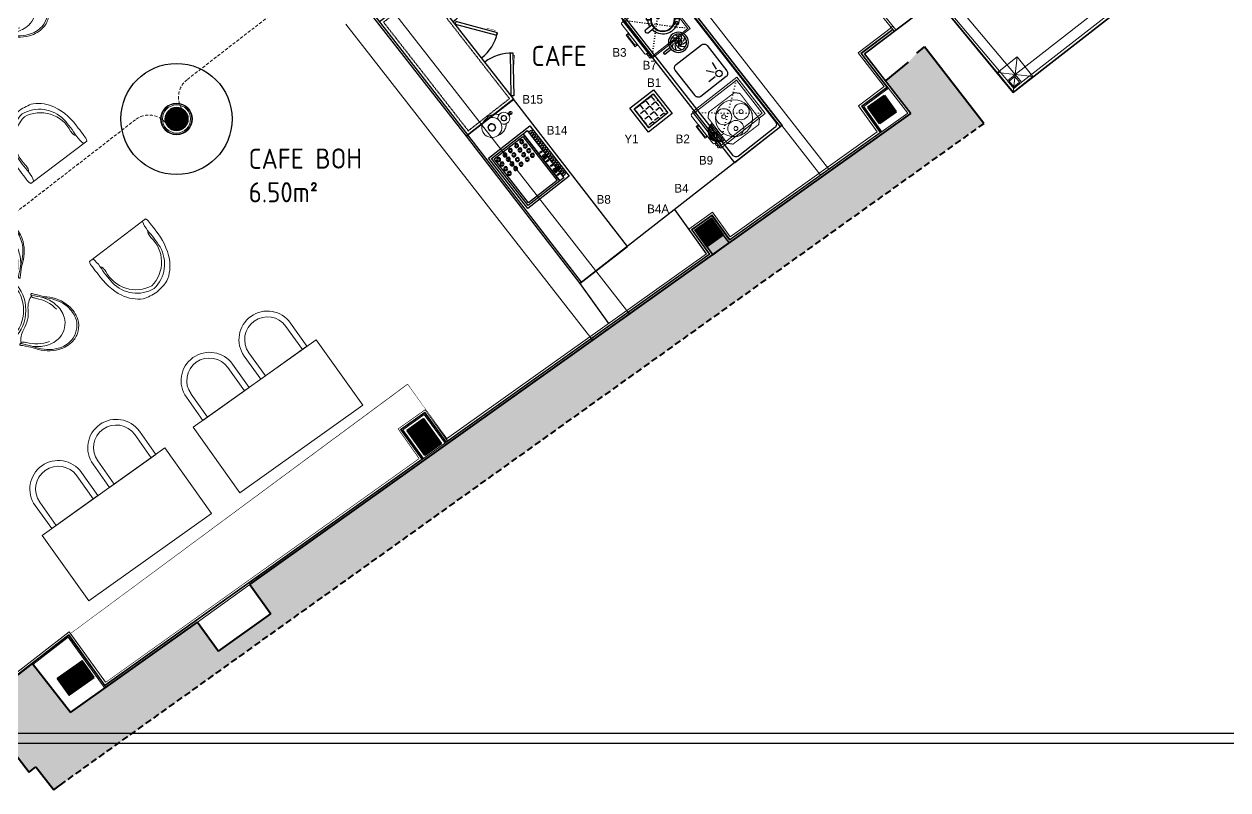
# Model space of a CAD drawing. Header units: millimetres. Extents: x 8884 to 18446, y 10737 to 16556.
# Drawn here: x 10985 to 12183, y 13391 to 14152 of the extents above; entities that cross this region are included whole.
import ezdxf

# ---------------------------------------------------------------- set-up
doc = ezdxf.new("R2010")
doc.units = ezdxf.units.MM
doc.set_wipeout_variables(frame=1)
for name, pattern in [('ACAD_ISO07W100', [3, 0, -3]), ('DASHED', [0.75, 0.5, -0.25]), ('DASHED2', [9.525, 6.35, -3.175]), ('DUZ', [0]), ('HIDDEN', [0.375, 0.25, -0.125]), ('HIDDEN2', [4.7625, 3.175, -1.5875])]:
    doc.linetypes.add(name, pattern=pattern)
for name, color, linetype in [('002 Çizgi', 7, 'Continuous'), ('BL-A', 1, 'Continuous'), ('S2000-002 Çizgi', 7, 'Continuous'), ('S2000-028 Yer Izgarası', 252, 'Continuous')]:
    doc.layers.add(name, color=color, linetype=linetype)
for name, color, linetype, lineweight in [('Duvar', 1, 'Continuous', 15), ('FURNITURE (3RDF)', 43, 'Continuous', 20), ('GLASS (3RDF)', 140, 'Continuous', 9), ('GYPSUM BOARD (3RDF)', 97, 'Continuous', 20), ('HIDDEN (3RDF)', 145, 'HIDDEN', 13), ('kolon', 212, 'Continuous', 50), ('LW09 (3RDF)', 9, 'Continuous', 9), ('METAL PROFILE (3RDF)', 251, 'Continuous', 18), ('ozgun_duvar', 251, 'DUZ', 9), ('PLASTER (3RDF)', 251, 'Continuous', 13), ('Sel_Tezgah', 7, 'Continuous', 9), ('TEXT-GNRL (3RDF)', 125, 'Continuous', 15), ('Tezgah', 7, 'Continuous', 9), ('TRS-DVR-OZGN', 192, 'Continuous', 40), ('TRS-GRN-0.09', 197, 'Continuous', 9), ('TRS_TRM_TASIYICI', 226, 'DUZ', 9), ('TUGLA DUVAR (3RDF)', 26, 'Continuous', 13), ('WALL (3RDF)', 255, 'Continuous', 35), ('WALLPAPER (3RDF)', 63, 'Continuous', 13)]:
    doc.layers.add(name, color=color, linetype=linetype, lineweight=lineweight)
doc.layers.add('WALL HATCH', color=7, linetype='Continuous', lineweight=35, true_color=0x8a8a8a)
doc.styles.add('ARIALTUR', font='isocpeur.ttf', dxfattribs={"width": 0.9, "height": 15})
doc.styles.add('TAKSİM', font='GOTHIC.TTF', dxfattribs={"height": 20})
pattern_1 = [(45.60976326, (-107582.08845, -11156.5024), (-0.08932398658, 0.08744269793), [])]

# ---------------------------------------------------------------- blocks, each defined once
blk = doc.blocks.new('A$C0BD3362B')
at = {"layer": 'HIDDEN (3RDF)', "color": 251, "linetype": 'HIDDEN2'}
for p, q in [((123.3, 124.1, 33.2), (-60.6, -19.4, 33.2)), ((-69.7, -92.3, 33.2), (19.4, -206.6, 33.2)), ((2.2, -344.3, 33.2), (-83.4, -410.6, 33.2)), ((-134.7, -450.4, 33.2), (-453.8, -697.6, 33.2))]:
    blk.add_line(p, q, dxfattribs=at)
for centre, radius, start, end in [((-28.6, -60.4, 33.2), 52, 127.949, 217.949), ((-57.8, -266.8, 33.2), 98, 307.7675, 37.949), ((-69.9, -428, 33.2), 22, 127.7675, 214.7319), ((-121.3, -467.8, 33.2), 22, 42.4027, 127.7675)]:
    blk.add_arc(centre, radius, start, end, dxfattribs=at)
blk = doc.blocks.new('Çay Kazanı Remta')
at = {"layer": 'Tezgah'}
h = blk.add_hatch(dxfattribs=at)
h.set_pattern_fill('ANGLE', color=256, scale=0.25)
h.set_pattern_definition([(0, (-13.8909, 8.806), (0, 1.74625), [1.27, -0.47625]), (90, (-13.8909, 8.806), (-1.74625, 1e-16), [1.27, -0.47625])])
h.paths.add_polyline_path([(-4, 8.8), (-4, 18), (-6.2, 18, -0.40053), (-8.2, 17.1), (-9.7, 15.3, -0.208017), (-11, 16.7), (-9.1, 18.1, -0.95908), (-6.2, 19.2), (-4, 19.2), (-4, 28.6, 1)])
at = {"layer": 'Tezgah', "const_width": 1}
blk.add_lwpolyline([(0, 0), (32, 0), (36, 4), (36, 36), (32, 40), (0, 40), (-4, 36), (-4, 4)], close=True, dxfattribs=at)
at = {"layer": 'Tezgah', "color": 0}
for points in [[(-7.2, 18.4, 0.419508), (-7.9, 19), (-11, 16.7, 0.208017), (-9.7, 15.3), (-7.2, 18.4)], [(-8.2, 17.1, 4.477764), (-9.1, 18.1)], [(-7.4, 18.1, 1.460241), (-8.1, 18.8)]]:
    blk.add_lwpolyline(points, format="xyb", dxfattribs=at)
for points in [[(-6.2, 19.2), (-4, 19.2)], [(-6.2, 18), (-4, 18)]]:
    blk.add_lwpolyline(points, dxfattribs=at)
at = {"layer": 'Tezgah'}
blk.add_circle((16.3, 20), 18.4, dxfattribs=at)
at = {"layer": 'Tezgah', "color": 0}
for centre, radius in [((9.1, 27.3), 8), ((9.1, 27.3), 2), ((25.9, 20.9), 8), ((11.6, 10.7), 8), ((11.6, 10.7), 2), ((25.9, 20.9), 2)]:
    blk.add_circle(centre, radius, dxfattribs=at)
at = {"layer": 'Tezgah'}
for radius in [10.4, 9.89]:
    blk.add_arc((-4, 18.7), radius, 90, 270, dxfattribs=at)
blk = doc.blocks.new('DZRYGHDEY')
blk.add_wipeout([(-35, 0.1), (35, 0), (35.9, 3.1), (36, 8), (36, 18.4), (35.7, 25.5), (33.8, 35.3), (29.7, 46.3), (25.5, 52.8), (19.6, 58.6), (14.7, 62), (4.4, 64.4), (0, 64.8), (-10.3, 63.3), (-14.7, 62), (-20.9, 57.6), (-27.5, 50.1), (-33.2, 37.4), (-35.4, 27.8), (-36, 17.5), (-36, 8.3), (-35.9, 3.1)])
at = {"linetype": 'ByBlock'}
blk.add_line((35, 0), (-35, 0), dxfattribs=at)
for points in [[(-35, 0, -0.003941), (-35, 0.1, -0.153898), (-35.9, 6.3, -0.023835), (-35.9, 15.5, -0.127945), (-29.7, 46.3, -0.143435), (-14.7, 62, -0.071117), (0, 64.8)], [(-31, 0, 0.074092), (-29.7, 10.3, -0.038875), (-29.7, 30.8, -0.340671), (0, 60.5)], [(35, 0, 0.003941), (35, 0.1, 0.153898), (35.9, 6.3, 0.023835), (35.9, 15.5, 0.127945), (29.7, 46.3, 0.143435), (14.7, 62, 0.071117), (0, 64.8)], [(31, 0, -0.074092), (29.7, 10.3, 0.038875), (29.7, 30.8, 0.340671), (0, 60.5)], [(-29.6, 11, 0.173618), (-28.4, 13.2, 0.0594), (-28.1, 17.8, -0.419281), (0, 56.8)], [(29.6, 11, -0.173618), (28.4, 13.2, -0.0594), (28.1, 17.8, 0.419281), (0, 56.8)]]:
    blk.add_lwpolyline(points, format="xyb", dxfattribs=at)
blk = doc.blocks.new('2li masa')
blk.add_wipeout([(19230.3, 276.3), (19183.9, 341.4), (19174.9, 335), (19155.7, 361.4), (19151.7, 364.8), (19145.5, 368), (19138.5, 369.7), (19130.6, 369.4), (19125.5, 368), (19119.1, 364.6), (19115.1, 361.1), (19111.7, 356.8), (19109.1, 351.6), (19107.6, 345.9), (19107.3, 342.8), (19108, 335.4), (19109.9, 329.7), (19112.5, 325.2), (19128.9, 302.2), (19117.3, 294), (19098.6, 319.8), (19095, 323), (19088.3, 326.9), (19082.4, 328.5), (19073.9, 328.5), (19067.4, 326.8), (19061.5, 323.6), (19058.1, 320.6), (19053.1, 314), (19050.5, 307.2), (19049.7, 300.1), (19051.4, 290.7), (19053.6, 286.1), (19060.3, 276.7), (19066.1, 268.4), (19071.3, 261.2), (19061.8, 254.3), (19108.2, 189.2)]).dxf.layer = 'FURNITURE (3RDF)'
at = {"layer": 'FURNITURE (3RDF)'}
for p, q in [((19153.9, 354.7), (19170.3, 331.7)), ((19158.5, 358), (19174.9, 335)), ((19183.9, 341.4), (19061.8, 254.3)), ((19230.3, 276.3), (19183.9, 341.4)), ((19128.9, 302.2), (19112.5, 325.2)), ((19133.5, 305.5), (19117.1, 328.5)), ((19174.9, 335), (19128.9, 302.2)), ((19112.7, 290.7), (19096.3, 313.7)), ((19117.3, 294), (19100.9, 317)), ((19059.5, 287.4), (19075.9, 264.4)), ((19071.3, 261.2), (19117.3, 294)), ((19054.9, 284.2), (19071.3, 261.2)), ((19108.2, 189.2), (19230.3, 276.3)), ((19061.8, 254.3), (19108.2, 189.2))]:
    blk.add_line(p, q, dxfattribs=at)
for centre, radius in [((19135.5, 341.6), 28.3), ((19135.5, 341.6), 22.6), ((19077.9, 300.6), 28.3), ((19077.9, 300.6), 22.6)]:
    blk.add_arc(centre, radius, 35.4819, 215.4819, dxfattribs=at)
blk = doc.blocks.new('02CH600A')
at = {"linetype": 'ByBlock'}
blk.add_wipeout([(29, -80), (58, -77), (99, -67), (125, -58), (167, -51), (215, -52), (241, -57), (278, -68), (281, -61), (284, -58), (289, -57), (294, -58), (298, -63), (299, -68), (298, -80), (295, -166), (300, -239), (303, -294), (296, -373), (279, -441), (248, -510), (253, -501), (228, -542), (193, -583), (152, -617), (105, -645), (65, -659), (28, -665), (-47, -663), (-108, -644), (-136, -629), (-199, -577), (-224, -547), (-241, -521), (-272, -458), (-289, -406), (-299, -355), (-303, -288), (-298, -221), (-295, -166), (-296, -110), (-299, -67), (-296, -60), (-289, -57), (-285, -57), (-280, -62), (-278, -70), (-263, -63), (-236, -55), (-217, -52), (-192, -50), (-174, -50), (-142, -55), (-114, -63), (-84, -72), (-42, -79), (10, -81), (38, -79), (70, -74)], dxfattribs=at).dxf.layer = 'FURNITURE (3RDF)'
at = {"layer": 'FURNITURE (3RDF)', "linetype": 'ByBlock'}
for points in [[(-298, -82, -0.024434), (-297, -130, -0.045583), (-300, -239, 0.150789), (-253, -501, 0.143435), (-125, -635, 0.142303), (0, -666, 2.98005)], [(-298, -82, 0.041491), (-299, -68, -1.061979), (-278, -67, -0.012356)], [(-278, -67, -0.012356), (-283, -195, -0.019162), (-286, -239, 0.150789), (-241, -489, 0.143435), (-119, -617, 0.142303), (0, -646, 2.98005)], [(-278, -67, -0.012356), (-283, -195, -0.019162), (-286, -239, 0.150789), (-241, -489, 0.143435), (-119, -617, 0.142303), (0, -646, 2.98005)], [(0, -81, -0.085902), (-120, -62, 0.192758), (-278, -70, 5.046208)], [(-269, -66, -0.173618), (-259, -84, -0.0594), (-256, -123, 0.149572), (-188, -375, -1.755029)], [(-269, -66, -0.173618), (-259, -84, -0.0594), (-256, -123, 0.149572), (-188, -375, -1.755029)], [(0, -81, 0.08954), (115, -62, -0.18606), (278, -70, -5.046208)], [(0, -646, 0.142303), (119, -617, 0.143435), (241, -489, 0.150789), (286, -239, -0.019162), (283, -195, -0.012092), (278, -70, -1.061979)], [(0, -646, 0.142303), (119, -617, 0.143435), (241, -489, 0.150789), (286, -239, -0.019162), (283, -195, -0.012092), (278, -70, -1.061979)], [(298, -82, 0.024434), (297, -130, 0.045583), (300, -239, -0.150789), (253, -501, -0.143435), (125, -635, -0.142303), (0, -666, -2.98005)], [(269, -66, 0.173618), (259, -84, 0.0594), (256, -123, -0.149572), (188, -375, 1.755029)], [(269, -66, 0.173618), (259, -84, 0.0594), (256, -123, -0.149572), (188, -375, 1.755029)], [(278, -70, -0.000264), (278, -67, -1.061979), (299, -68, 0.041491), (298, -82, -0.121238)], [(-283, -195, 0.098813), (-237, -354, 0.143435), (-117, -480, 0.142303), (0, -509, 2.98005)], [(-283, -195, 0.098813), (-237, -354, 0.143435), (-117, -480, 0.142303), (0, -509, 2.98005)], [(283, -195, -0.098813), (237, -354, -0.143435), (117, -480, -0.142303), (0, -509, -2.98005)], [(283, -195, -0.098813), (237, -354, -0.143435), (117, -480, -0.142303), (0, -509, -2.98005)]]:
    blk.add_lwpolyline(points, format="xyb", dxfattribs=at)
blk = doc.blocks.new('ASRGTATG')
blk.add_wipeout([(16470.6, 455.2), (16473.3, 466), (16476.8, 472.8), (16481.6, 478.8), (16485.2, 482.1), (16494.2, 487.5), (16498.1, 488.9), (16505.7, 490.5), (16512.6, 490.6), (16520.7, 489.1), (16530.3, 485.1), (16536.5, 480.3), (16544, 470.8), (16546.2, 466.5), (16548, 461), (16549, 455.2), (16549, 447.1), (16546.3, 436.4), (16542.3, 429.1), (16538.9, 424.8), (16534.9, 420.9), (16527.6, 416.2), (16522.5, 414), (16514.6, 412.2), (16508.6, 412.1), (16500.1, 413.2), (16494.9, 414.9), (16488.7, 418.1), (16485.2, 420.6), (16483.2, 422.3), (16480.3, 425.3), (16475.6, 431.9), (16471.9, 440.6), (16471.2, 443.7), (16470.5, 448.4), (16470.4, 452.4), (16470.7, 455.7)]).dxf.layer = 'FURNITURE (3RDF)'
at = {"layer": 'FURNITURE (3RDF)'}
for radius in [39.4, 37.2]:
    blk.add_circle((16509.8, 451.3), radius, dxfattribs=at)
blk = doc.blocks.new('DFHDHS')
at = {"layer": 'FURNITURE (3RDF)'}
for p, xscale, yscale, zscale, rotation in [((16516.7, 482.4), 0.08800000000069401, 0.08800000000069401, 0.08800000000069401, 171.0165364036968), ((16475.5, 458.2), -0.08800000000069401, 0.08800000000069401, 0.08800000000069401, 258.2099053011472), ((16543.9, 443.5), 0.08800000000069401, 0.08800000000069401, 0.08800000000069401, 77.5499511911106), ((16504.8, 419.8), -0.08800000000069401, 0.0879999999997381, 0.08800000000000001, 347.5499511911106)]:
    blk.add_blockref('02CH600A', p, dxfattribs=dict(at, xscale=xscale, yscale=yscale, zscale=zscale, rotation=rotation))
blk.add_blockref('ASRGTATG', (0, 0), dxfattribs=at)
blk = doc.blocks.new('Kahve değirmeni y')
at = {"layer": 'Tezgah'}
for p, q in [((-1.3, 21.4), (1.4, 21.4)), ((-1.3, 20.9), (-1.3, 21.4)), ((-0.9, 23.9), (-0.7, 23.9)), ((-0.9, 21.4), (-0.9, 23.9)), ((-0.7, 23.9), (-0.7, 21.4)), ((0.7, 23.9), (1, 23.9)), ((0.7, 21.4), (0.7, 23.9)), ((1, 23.9), (1, 21.4)), ((1.4, 21.4), (1.4, 20.8))]:
    blk.add_line(p, q, dxfattribs=at)
for centre, major_axis, start_param, end_param in [((0, 23.4), (-1.17, 1.17), 3.005878, 8.014185), ((0.4, 4.8), (7.62, 7.62), 1.408338, 1.628059), ((-0.1, 15.1), (5.95, 0), -1.123785, 4.281584), ((-0.1, 15.1), (1.99, 1.99), 5.497787, 11.780972), ((-0.1, 15.1), (1.73, 1.73), 5.497787, 11.780972), ((0, 23.4), (-1.17, 1.17), 1.927999, 2.806132), ((-0.7, 4.8), (-7.62, 7.62), 4.655127, 4.874842), ((2.6, 3.5), (9.41, 9.41), 2.002432, 2.356194), ((2.6, 3.5), (-9.41, 9.41), 0.785398, 1.127564), ((0, 0), (10, 0), -3.867421556247308e-05, 6.283146632964024), ((1.3, 4), (8.42, 8.42), 1.628059, 2.002432), ((0, 0), (3.87, 0), -0.000224, 6.282961), ((0, 0), (3.35, 0), -0.000443, 6.282742), ((-1.5, 4), (8.42, 8.42), 5.85155, 6.225923), ((-2.8, 3.5), (-9.41, 9.41), 3.926991, 4.280754), ((-2.8, 3.5), (-9.41, 9.41), 3.657435, 3.926991)]:
    blk.add_ellipse(centre, major_axis=major_axis, ratio=1, start_param=start_param, end_param=end_param, dxfattribs=at)
blk = doc.blocks.new('Set-Aaltı-Bul-Mak')
at = {"layer": 'Tezgah', "linetype": 'ACAD_ISO07W100'}
for p, q in [((2, 58), (58, 2)), ((2, 2), (58, 58))]:
    blk.add_line(p, q, dxfattribs=at)
at = {"layer": 'Tezgah'}
for points in [[(0, 0), (60, 0), (60, 60), (0, 60)], [(2, 2), (58, 2), (58, 58), (2, 58)], [(-4, 17.2), (-7.6, 17.2), (-7.6, 35.7), (-4, 35.7)]]:
    blk.add_lwpolyline(points, close=True, dxfattribs=at)
for points in [[(0, 1.5), (-2, 1.5, -0.414214), (-4, 3.5), (-4, 49.5, -0.414214), (-2, 51.5), (0, 51.5)], [(0, 58.4), (-1.4, 58.4, 0.414214), (-2, 57.8), (-2, 56.1, 0.414214), (-1.4, 55.5), (0, 55.5)], [(0, 54.8), (-1.4, 54.8, 0.414214), (-2, 54.2), (-2, 52.4, 0.414214), (-1.4, 51.8), (0, 51.8)], [(-4, 18.2), (-4.6, 18.2, -0.414214), (-6.6, 20.2), (-6.6, 32.7, -0.414214), (-4.6, 34.7), (-4, 34.7)]]:
    blk.add_lwpolyline(points, format="xyb", close=True, dxfattribs=at)
blk = doc.blocks.new('Buzmakinası')
at = {"layer": 'Sel_Tezgah', "xscale": 0.8, "yscale": 0.8}
blk.add_blockref('Set-Aaltı-Bul-Mak', (-48, 0), dxfattribs=at)
blk = doc.blocks.new('A$C22F17640')
at = {"layer": 'Sel_Tezgah'}
for p, q in [((13.8, 62.1), (28.5, 62.1)), ((13.8, 59.2), (13.8, 62.1)), ((16.2, 61.3), (26.1, 61.3)), ((28.5, 62.1), (28.5, 59.2)), ((46, 56), (0, 56)), ((1.2, 56), (1.2, 57.6)), ((38.8, 56), (1.2, 56)), ((2.8, 59.2), (37.2, 59.2)), ((28.5, 59.2), (13.8, 59.2)), ((14.6, 59.2), (14.6, 59.7)), ((27.7, 59.2), (14.6, 59.2)), ((27.7, 59.7), (27.7, 59.2)), ((38.8, 57.6), (38.8, 56)), ((39.4, 57.1), (39.4, 56)), ((39.4, 56), (41.7, 56)), ((41.2, 57.6), (39.8, 57.6)), ((41.7, 56), (41.7, 57.1)), ((42.3, 57.1), (42.3, 56)), ((42.3, 56), (44.6, 56)), ((44.2, 57.6), (42.8, 57.6)), ((44.6, 56), (44.6, 57.1))]:
    blk.add_line(p, q, dxfattribs=at)
at = {"layer": 'Sel_Tezgah', "color": 7}
for p, q in [((0, 0), (0, 56)), ((46, 56), (0, 56)), ((2, 2), (2, 56)), ((44, 56), (44, 2)), ((46, 56), (46, 0)), ((46, 0), (0, 0)), ((44, 2), (2, 2))]:
    blk.add_line(p, q, dxfattribs=at)
at = {"layer": 'Sel_Tezgah', "linetype": 'ACAD_ISO07W100', "lineweight": 9}
for p, q in [((1.2, 56), (44, 2)), ((2, 2), (44, 56))]:
    blk.add_line(p, q, dxfattribs=at)
at = {"layer": 'Sel_Tezgah'}
for centre, major_axis, start_param, end_param in [((16.2, 59.7), (-1.13, 1.13), -0.785398, 0.785398), ((26.1, 59.7), (1.13, 1.13), 5.497787, 7.068583), ((2.8, 57.6), (-1.13, 1.13), -0.785398, 0.785398), ((37.2, 57.6), (-1.13, 1.13), 3.926991, 5.497787), ((39.8, 57.1), (0.339, 0.339), 0.785398, 2.356194), ((41.2, 57.1), (-0.339, 0.339), 3.926991, 5.497787), ((42.8, 57.1), (-0.339, 0.339), -0.785398, 0.785398), ((44.2, 57.1), (0.339, 0.339), 5.497787, 7.068583)]:
    blk.add_ellipse(centre, major_axis=major_axis, ratio=1, start_param=start_param, end_param=end_param, dxfattribs=at)
blk = doc.blocks.new('BardakYıkama')
at = {"layer": 'Sel_Tezgah', "lineweight": 9}
blk.add_blockref('A$C22F17640', (0, 0), dxfattribs=at)
blk = doc.blocks.new('A$C664B4501')
at = {"layer": 'S2000-002 Çizgi'}
for p, q in [((31, 6.3), (35.4, 8.2)), ((48.3, 6.3), (52.6, 8.2))]:
    blk.add_line(p, q, dxfattribs=at)
for points in [[(0, 0), (63.5, 0), (63.5, 52), (0, 52)], [(2, 10), (61.5, 10), (61.5, 50), (2, 50)], [(4, 48), (4, 12), (59.5, 12), (59.5, 48)], [(2, 5), (61.5, 5), (61.5, 10), (2, 10)], [(26.6, 6.1), (27.8, 6.1), (27.8, 8.2), (26.6, 8.2)], [(31, 6.3), (35.4, 6.3), (35.4, 8.2), (31, 8.2)], [(37.7, 6.1), (38.8, 6.1), (38.8, 8.2), (37.7, 8.2)], [(43.8, 6.1), (45, 6.1), (45, 8.2), (43.8, 8.2)], [(48.3, 6.3), (52.6, 6.3), (52.6, 8.2), (48.3, 8.2)], [(54.9, 6.1), (56.1, 6.1), (56.1, 8.2), (54.9, 8.2)]]:
    blk.add_lwpolyline(points, close=True, dxfattribs=at)
for points, const_width in [([(6.5, 43.3), (5.9, 42.4)], 0.5), ([(11.9, 43.3), (11.3, 42.4)], 0.5), ([(17.9, 43.3), (17.3, 42.4)], 0.5), ([(23.6, 43.3), (23, 42.4)], 0.5), ([(6.5, 35.4), (5.9, 34.5)], 0.5), ([(6.5, 28.5), (5.9, 27.6)], 0.5), ([(11.9, 35.4), (11.3, 34.5)], 0.5), ([(11.9, 28.5), (11.3, 27.6)], 0.5), ([(17.9, 35.4), (17.3, 34.5)], 0.5), ([(17.9, 28.5), (17.3, 27.6)], 0.5), ([(23.6, 35.4), (23, 34.5)], 0.5), ([(23.6, 28.5), (23, 27.6)], 0.5), ([(6.5, 20.7), (5.9, 19.8)], 0.5), ([(6.5, 14.1), (5.9, 13.2)], 0.5), ([(11.9, 20.7), (11.3, 19.8)], 0.5), ([(11.9, 14.1), (11.3, 13.2)], 0.5), ([(17.9, 20.7), (17.3, 19.8)], 0.5), ([(17.9, 14.1), (17.3, 13.2)], 0.5), ([(23.6, 20.7), (23, 19.8)], 0.5), ([(23.6, 14.1), (23, 13.2)], 0.5), ([(26.6, 7.5), (27.8, 7.5)], 0.5), ([(33.2, 5), (33.2, 1.5)], 1), ([(37.7, 7.5), (38.8, 7.5)], 0.5), ([(43.8, 7.5), (45, 7.5)], 0.5), ([(50.5, 5), (50.5, 1.5)], 1), ([(54.9, 7.5), (56.1, 7.5)], 0.5)]:
    blk.add_lwpolyline(points, dxfattribs=dict(at, const_width=const_width))
for points in [[(4.3, 1.8), (4.3, 5)], [(5.9, 5), (5.9, 1.8)], [(6.9, 1.8), (6.9, 5)], [(8.6, 5), (8.6, 1.8)], [(9.6, 1.8), (9.6, 5)], [(11.3, 5), (11.3, 1.8)], [(12.3, 1.8), (12.3, 5)], [(14, 5), (14, 1.8)], [(15, 1.8), (15, 5)], [(16.6, 5), (16.6, 1.8)], [(17.6, 1.8), (17.6, 5)], [(19.3, 5), (19.3, 1.8)], [(20.3, 1.8), (20.3, 5)], [(22, 5), (22, 1.8)], [(23, 1.8), (23, 5)], [(24.7, 5), (24.7, 1.8)], [(25.7, 1.8), (25.7, 5)], [(27.3, 5), (27.3, 1.8)], [(28.3, 1.8), (28.3, 5)], [(30, 5), (30, 1.8)], [(31, 1.8), (31, 5)], [(32.7, 5), (32.7, 1.8)], [(33.7, 1.8), (33.7, 5)], [(35.4, 5), (35.4, 1.8)], [(36.4, 1.8), (36.4, 5)], [(38, 5), (38, 1.8)], [(39, 1.8), (39, 5)], [(40.7, 5), (40.7, 1.8)], [(41.7, 1.8), (41.7, 5)], [(43.4, 5), (43.4, 1.8)], [(44.4, 1.8), (44.4, 5)], [(46.1, 5), (46.1, 1.8)], [(47.1, 1.8), (47.1, 5)], [(48.7, 5), (48.7, 1.8)], [(49.7, 1.8), (49.7, 5)], [(51.4, 5), (51.4, 1.8)], [(52.4, 1.8), (52.4, 5)], [(54.1, 5), (54.1, 1.8)], [(55.1, 1.8), (55.1, 5)], [(56.8, 5), (56.8, 1.8)], [(57.8, 1.8), (57.8, 5)], [(59.4, 5), (59.4, 1.8)]]:
    blk.add_lwpolyline(points, dxfattribs=at)
for centre, radius in [((7.5, 45.1), 1.98), ((7.5, 37.2), 1.98), ((7.5, 45.1), 1.24), ((7.5, 37.2), 1.24), ((13, 45.1), 1.98), ((13, 37.2), 1.98), ((13, 45.1), 1.24), ((13, 37.2), 1.24), ((18.9, 45.1), 1.98), ((18.9, 37.2), 1.98), ((18.9, 45.1), 1.24), ((18.9, 37.2), 1.24), ((24.7, 45.1), 1.98), ((24.7, 37.2), 1.98), ((24.7, 45.1), 1.24), ((24.7, 37.2), 1.24), ((7.5, 30.2), 1.98), ((7.5, 22.5), 1.98), ((7.5, 30.2), 1.24), ((13, 30.2), 1.98), ((13, 22.5), 1.98), ((13, 30.2), 1.24), ((18.9, 30.2), 1.98), ((18.9, 22.5), 1.98), ((18.9, 30.2), 1.24), ((24.7, 30.2), 1.98), ((24.7, 22.5), 1.98), ((24.7, 30.2), 1.24), ((7.5, 15.9), 1.98), ((7.5, 22.5), 1.24), ((7.5, 15.9), 1.24), ((13, 15.9), 1.98), ((13, 22.5), 1.24), ((13, 15.9), 1.24), ((18.9, 15.9), 1.98), ((18.9, 22.5), 1.24), ((18.9, 15.9), 1.24), ((24.7, 15.9), 1.98), ((24.7, 22.5), 1.24), ((24.7, 15.9), 1.24)]:
    blk.add_circle(centre, radius, dxfattribs=at)
for centre in [(5.1, 1.8), (7.8, 1.8), (10.4, 1.8), (13.1, 1.8), (15.8, 1.8), (18.5, 1.8), (21.1, 1.8), (23.8, 1.8), (26.5, 1.8), (29.2, 1.8), (31.8, 1.8), (34.5, 1.8), (37.2, 1.8), (39.9, 1.8), (42.5, 1.8), (45.2, 1.8), (47.9, 1.8), (50.6, 1.8), (53.2, 1.8), (55.9, 1.8), (58.6, 1.8)]:
    blk.add_arc(centre, 0.837, 180, 0, dxfattribs=at)
blk = doc.blocks.new('A$C2B7B2AEF')
at = {"layer": 'S2000-002 Çizgi'}
for p, q in [((1.5, 29.6), (1.2, 29.9)), ((2.5, 30.7), (1.5, 29.6)), ((4.4, 29.1), (3.4, 27.8)), ((4, 27.2), (3.4, 27.8)), ((7.9, 31.5), (5.1, 34.2)), ((8.5, 31.8), (5.6, 34.6)), ((23.4, 33.5), (25.1, 35.8)), ((24.4, 32.7), (26.1, 35)), ((26.1, 35.4), (25.6, 35.8)), ((25.7, 31.4), (26.7, 32.2)), ((27.6, 28.9), (28.7, 29.7)), ((25.3, 13.5), (26.3, 14.8)), ((25.6, 15.4), (26.3, 14.8)), ((27.1, 22.6), (33.7, 22.6)), ((27.1, 20), (33.7, 20)), ((27.2, 11.9), (28.1, 13)), ((28.1, 13), (28.5, 12.6)), ((12.9, 9.1), (12.9, 1.3)), ((14.2, 0), (15.5, 0)), ((16.8, 9.1), (16.8, 1.3)), ((21.2, 10.7), (24.1, 8)), ((21.8, 11.1), (24.6, 8.4))]:
    blk.add_line(p, q, dxfattribs=at)
for centre, radius in [((3.5, 30), 1.28), ((14.8, 21.3), 12.3), ((14.8, 21.3), 11.7), ((20, 19.2), 2.18), ((20, 19.2), 0.896), ((26.1, 12.6), 1.28)]:
    blk.add_circle(centre, radius, dxfattribs=at)
for centre, radius, start, end in [((14.8, 21.3), 14.9, 4.9348, 123.8208), ((14.8, 21.3), 14.9, 146.7276, 262.5863), ((14.8, 21.3), 16.2, 124.8183, 147.6606), ((25.4, 35.6), 0.32, 52.57, 142.57), ((25.9, 35.2), 0.32, 322.57, 52.57), ((14.8, 21.3), 16.2, 31.2104, 42.5747), ((14.8, 21.3), 16.2, 304.8183, 327.6606), ((14.8, 21.3), 14.9, 326.7276, 355.0652), ((32.3, 21.3), 0.64, 129.4184, 230.5816), ((34.2, 19), 3.62, 98.2247, 129.4184), ((34.2, 23.6), 3.62, 230.5816, 261.7753), ((33.2, 19), 3.62, 50.5816, 81.7753), ((33.2, 23.6), 3.62, 278.2247, 309.4184), ((35.1, 21.3), 0.64, 309.4184, 50.5816), ((14.2, 1.3), 1.28, 180, 270), ((15.5, 1.3), 1.28, 270, 0), ((14.8, 21.3), 14.9, 277.4137, 303.8208)]:
    blk.add_arc(centre, radius, start, end, dxfattribs=at)
blk = doc.blocks.new('A$C4AF1199D')
at = {"layer": 'S2000-002 Çizgi'}
for points in [[(5.4, 24.6), (5.8, 20)], [(10.2, 26.1), (7.8, 22.2)], [(14.9, 24.5), (10.7, 22.7)], [(2.3, 15.6), (6.8, 14.5)], [(2.4, 20.6), (5.4, 17.1)], [(5.2, 11.5), (9.5, 13.3)], [(6.3, 18), (13.8, 18)], [(12.6, 19.9), (7.1, 15.7)], [(7.7, 21), (12.4, 15.2)], [(10.2, 21.2), (10, 14.2)], [(10, 9.9), (12.4, 13.8)], [(17.8, 20.4), (13.4, 21.5)], [(14.8, 11.4), (14.4, 16)], [(17.8, 15.4), (14.8, 18.9)]]:
    blk.add_lwpolyline(points, dxfattribs=at)
blk.add_lwpolyline([(8.8, 0), (11.3, 0), (11.3, 8), (8.8, 8)], close=True, dxfattribs=at)
for radius in [10, 8.12, 3.75]:
    blk.add_circle((10, 18), radius, dxfattribs=at)
blk = doc.blocks.new('A$C09612D9B')
at = {"layer": 'S2000-028 Yer Izgarası'}
h = blk.add_hatch(dxfattribs=at)
h.set_pattern_fill('ANGLE', color=256, style=0)
h.set_pattern_definition([(0, (-1785.498, -2999.265), (0, 6.985), [5.08, -1.905]), (90, (-1785.498, -2999.265), (-6.985, 4e-16), [5.08, -1.905])])
h.paths.add_polyline_path([(27, 27), (3, 27), (3, 3), (27, 3)])
for points in [[(0, 0), (30, 0), (30, 30), (0, 30)], [(3, 3), (27, 3), (27, 27), (3, 27)]]:
    blk.add_lwpolyline(points, close=True, dxfattribs=at)
blk = doc.blocks.new('A$C448C0BDD')
at = {"layer": 'S2000-002 Çizgi'}
for p, q in [((105.5, 42.8), (97.7, 43.9)), ((106.8, 39), (100.7, 33.9)), ((110.7, 37.3), (110.7, 29.4))]:
    blk.add_line(p, q, dxfattribs=at)
for points in [[(190, 0), (0, 0), (0, 60), (190, 60)], [(190, 58), (0, 58), (0, 60), (190, 60)]]:
    blk.add_lwpolyline(points, close=True, dxfattribs=at)
for points in [[(183, 3), (7, 3, -0.414214), (3, 7), (3, 53, -0.414214), (7, 57), (183, 57, -0.414214), (187, 53), (187, 7, -0.414214)], [(113.2, 10), (81.2, 10, -0.414214), (77.2, 14), (77.2, 46, -0.414214), (81.2, 50), (113.2, 50, -0.414214), (117.2, 46), (117.2, 14, -0.414214)]]:
    blk.add_lwpolyline(points, format="xyb", close=True, dxfattribs=at)
blk.add_circle((110.5, 42.3), 3.19, dxfattribs=at)
blk = doc.blocks.new('188-60')
at = {"layer": '002 Çizgi', "color": 7}
blk.add_line((31.9, -108.7), (31.9, 79.3), dxfattribs=at)
for points in [[(-53.8, 42.6), (-28.2, 76.8), (-26.1, 75.3), (-51.7, 41.1)], [(-26.1, -108.7), (33.9, -108.7), (33.9, 79.3), (-26.1, 79.3)], [(-53.9, 17.2), (-28.2, -16.9), (-26.1, -15.3), (-51.9, 18.8)], [(-53.9, -28.8), (-28.2, -62.9), (-26.1, -61.3), (-51.9, -27.2)], [(-23.1, -92.3), (-22.9, -90.8), (-22.5, -89.1), (-21.8, -87.2), (-21.1, -85.3), (-20.4, -83.4), (-19.7, -81.5), (-19.3, -79.8), (-19.1, -78.3), (-19.3, -77.2), (-19.7, -76.4), (-20.4, -75.9), (-21.1, -75.7), (-21.8, -75.9), (-22.5, -76.4), (-22.9, -77.2), (-23.1, -78.3), (-22.9, -79.8), (-22.5, -81.5), (-21.8, -83.4), (-21.1, -85.3), (-20.4, -87.2), (-19.7, -89.1), (-19.3, -90.8), (-19.1, -92.3), (-19.3, -93.4), (-19.7, -94.2), (-20.4, -94.7), (-21.1, -94.9), (-21.8, -94.7), (-22.5, -94.2), (-22.9, -93.4)]]:
    blk.add_lwpolyline(points, close=True, dxfattribs=at)
at = {"layer": '002 Çizgi', "color": 7, "linetype": 'DASHED'}
blk.add_lwpolyline([(28.9, -60.7), (28.9, 76.3), (-23.1, 76.3), (-23.1, -60.7)], close=True, dxfattribs=at)
at = {"layer": '002 Çizgi', "color": 7, "const_width": 0.427}
for points in [[(-52.1, 44.8), (-53.4, 45.8), (-49.2, 51.5), (-48.1, 52.9)], [(-52.2, 15), (-53.6, 14), (-49.3, 8.4), (-48.2, 6.9)], [(-52.2, -31), (-53.6, -32), (-49.3, -37.6), (-48.2, -39.1)]]:
    blk.add_lwpolyline(points, dxfattribs=at)
at = {"layer": '002 Çizgi', "color": 7}
blk.add_lwpolyline([(31.9, -63.7), (-26.1, -63.7)], dxfattribs=at)
for points in [[(-15.8, -71.7), (-15.8, -98.4, 1), (-11.4, -98.4)], [(-11.4, -98.4), (-11.4, -71.7, -1), (-7.1, -71.7)]]:
    blk.add_lwpolyline(points, format="xyb", dxfattribs=at)
for centre, start, end in [((-26.1, 75.3), 229.755, 270), ((-26.1, -15.3), 90, 130.5092), ((-26.1, -61.3), 90, 130.5092)]:
    blk.add_arc(centre, 42.7, start, end, dxfattribs=at)

msp = doc.modelspace()

# ---------------------------------------------------------------- hatches: boundary and pattern name
at = {"layer": 'ozgun_duvar'}
h = msp.add_hatch(dxfattribs=at)
h.set_pattern_fill('DOTS', color=256, scale=0.4, style=0)
h.set_pattern_definition([(0, (19999.1183, 8091.67544), (0.3175, 0.635), [0, -0.635])])
h.paths.add_polyline_path([(11880.6, 14129.5), (11872.9, 14123.3), (11864.8, 14114.5), (11842.5, 14096.1), (11867, 14063.4), (11209.5, 13594.7), (11230.3, 13565.6), (11178.1, 13528.5), (11157.4, 13557.5), (11031.1, 13467.5), (10993, 13516.3), (10958.9, 13489.9), (10949.8, 13482.8), (10942.7, 13477.3), (10945.8, 13473.4), (10941.8, 13470.3), (10989.9, 13408.3), (10996.6, 13413.5), (11014.4, 13390.5), (11939.6, 14053.4)])
at = {"layer": 'TRS_TRM_TASIYICI'}
h = msp.add_hatch(dxfattribs=at)
h.set_pattern_fill('ANSI31', color=256, angle=0.6098)
h.set_pattern_definition(pattern_1)
h.paths.add_polyline_path([(11836, 14053.3), (11852.3, 14064.9), (11840.7, 14081.2), (11824.4, 14069.6)])
h = msp.add_hatch(dxfattribs=at)
h.set_pattern_fill('ANSI31', color=256)
h.set_pattern_definition([(45, (-111651.25723, -5164.47445), (-0.08838834765, 0.08838834765), [])])
edge = h.paths.add_edge_path()
edge.add_arc((11136.5, 14057.9), 11, 0, 360)
h = msp.add_hatch(dxfattribs=at)
h.set_pattern_fill('ANSI31', color=256, angle=0.6098)
h.set_pattern_definition(pattern_1)
h.paths.add_polyline_path([(11664, 13931.1), (11680.3, 13942.7), (11668.7, 13959), (11652.4, 13947.3)])
h = msp.add_hatch(dxfattribs=at)
h.set_pattern_fill('ANSI31', color=256, angle=0.6098)
h.set_pattern_definition(pattern_1)
h.paths.add_polyline_path([(11383.4, 13723.6), (11399.7, 13735.2), (11382.3, 13759.6), (11366, 13748)])
h = msp.add_hatch(dxfattribs=at)
h.set_pattern_fill('ANSI31', color=256, angle=0.6098)
h.set_pattern_definition(pattern_1)
h.paths.add_polyline_path([(11054.2, 13502.4), (11042.6, 13518.7), (11018.2, 13501.3), (11029.8, 13485)])
at = {"layer": 'WALL HATCH'}
h = msp.add_hatch(color=256, dxfattribs=at)
h.dxf.hatch_style = 1
h.paths.add_polyline_path([(11686.3, 13934.6), (11669.9, 13922.8), (11664, 13931.1), (11680.5, 13942.8)])

# ---------------------------------------------------------------- linework, layer by layer
for p, q in [((11739.1, 14051.3), (11537.9, 13894.3, 33.2)), ((11663.6, 13923.9), (11632.2, 13967.9)), ((11537.9, 13894.3, 33.2), (11566.2, 13854.5))]:
    msp.add_line(p, q)
at = {"elevation": 33.2}
for points in [[(11585.2, 13931.2), (11471.9, 14077.6), (11424.6, 14040.7), (11537.9, 13894.3)], [(11539.5, 13895.5), (11426.2, 14042), (11424.6, 14040.7), (11537.9, 13894.3)]]:
    msp.add_lwpolyline(points, close=True, dxfattribs=at)
at = {"layer": 'FURNITURE (3RDF)'}
msp.add_line((11340.5, 14180, 33.2), (11586.5, 13864.8, 33), dxfattribs=at)
at = {"layer": 'GLASS (3RDF)'}
for points in [[(11712.4, 14316), (11850.6, 14145.3)], [(11714, 14317.3), (11852.2, 14146.6)], [(11850.6, 14145.4), (11847.6, 14149.1), (11849.2, 14150.3), (11852.2, 14146.6)]]:
    msp.add_lwpolyline(points, dxfattribs=at)
at = {"layer": 'GYPSUM BOARD (3RDF)'}
for points in [[(11844, 14089.6), (11818.5, 14070.5), (11837.1, 14044.5)], [(11844.8, 14088.6), (11820.2, 14070.3), (11838.1, 14045.2)], [(11404.7, 13736.2), (11383.2, 13765.5), (11360.1, 13749), (11381.1, 13719.5)], [(11403.6, 13735.5), (11383, 13763.8), (11361.8, 13748.7), (11382.1, 13720.2)], [(10993, 13516.3), (11029.1, 13544.3), (11066.3, 13492.6)], [(10993.7, 13515.3), (11028.8, 13542.5), (11065.2, 13491.8)]]:
    msp.add_lwpolyline(points, dxfattribs=at)
for radius in [15.2, 14]:
    msp.add_circle((11136.5, 14057.9, 33.2), radius, dxfattribs=at)
at = {"layer": 'HIDDEN (3RDF)', "color": 251, "linetype": 'HIDDEN2'}
msp.add_line((11095.7, 14057.2, 33.2), (10776.6, 13810.1, 33.2), dxfattribs=at)
at = {"layer": 'kolon'}
for p, q in [((11840.7, 14081.2), (11824.4, 14069.6)), ((11852.3, 14064.9), (11840.7, 14081.2)), ((11824.4, 14069.6), (11836, 14053.3)), ((11836, 14053.3), (11852.3, 14064.9))]:
    msp.add_line(p, q, dxfattribs=at)
for points in [[(11664, 13931.1), (11680.3, 13942.7), (11668.7, 13959), (11652.4, 13947.3)], [(11383.4, 13723.6), (11399.7, 13735.2), (11382.3, 13759.6), (11366, 13748)], [(11054.2, 13502.4), (11042.6, 13518.7), (11018.2, 13501.3), (11029.8, 13485)]]:
    msp.add_lwpolyline(points, close=True, dxfattribs=at)
for centre in [(11136.5, 14057.9, 33.2), (11136.5, 14057.9, 33.4)]:
    msp.add_circle(centre, 11, dxfattribs=at)
at = {"layer": 'LW09 (3RDF)', "color": 145}
for p, q in [((11968.9, 14084.6), (11972.7, 14119.7)), ((11988.4, 14100.3), (11953.2, 14104.1))]:
    msp.add_line(p, q, dxfattribs=at)
msp.add_lwpolyline([(11953.2, 14104.1), (11972.7, 14119.7), (11988.4, 14100.3), (11968.9, 14084.6)], close=True, dxfattribs=at)
at = {"layer": 'METAL PROFILE (3RDF)'}
for points in [[(11843.8, 14499.7), (11711.3, 14395.3), (11969.4, 14088.4), (12160.4, 14237.4)], [(11849.9, 14491.8), (11725.6, 14393.8), (11970.8, 14102.2), (12154.2, 14245.3)]]:
    msp.add_lwpolyline(points, dxfattribs=at)
for points in [[(11963.1, 14095.8), (11970.8, 14102.2), (11977.2, 14094.5), (11969.5, 14088.1)], [(11965, 14095.6), (11970.6, 14100.2), (11975.2, 14094.6), (11969.6, 14090)]]:
    msp.add_lwpolyline(points, close=True, dxfattribs=at)
at = {"layer": 'PLASTER (3RDF)'}
msp.add_lwpolyline([(11849.4, 14146.9), (11818, 14123.1), (11864.2, 14063.8), (11686.8, 13937.3), (11669.2, 13961.7), (11649.6, 13947.8), (11667.1, 13923.3), (11065.1, 13494.2)], dxfattribs=at)
at = {"layer": 'Tezgah'}
for p, q in [((11554.1, 14304.5), (11785.5, 14008)), ((11546.3, 14298.3), (11777.6, 14001.8))]:
    msp.add_line(p, q, dxfattribs=at)
at = {"layer": 'TRS-DVR-OZGN'}
for p, q in [((11872.9, 14123.3, -33.2), (11880.6, 14129.5, -33.2)), ((11939.6, 14053.4, -33.2), (11880.6, 14129.5, -33.2)), ((11209.5, 13594.7), (11867, 14063.4)), ((11178.1, 13528.5), (11230.3, 13565.6)), ((11031, 13467.7), (11157.4, 13557.5)), ((10993, 13516.3), (10942.7, 13477.3)), ((11031, 13467.7), (10993, 13516.3)), ((10941.8, 13470.3), (10989.9, 13408.3)), ((10989.9, 13408.3), (10996.6, 13413.5)), ((10996.6, 13413.5), (11014.4, 13390.5)), ((11014.4, 13390.5), (11025.9, 13399.4))]:
    msp.add_line(p, q, dxfattribs=at)
at = {"layer": 'TRS-DVR-OZGN', "extrusion": (-0.000122177, -9.21919e-05, 1)}
msp.add_line((11842.5, 14096.1), (11864.8, 14114.5, 33.2), dxfattribs=at)
at = {"layer": 'TRS-DVR-OZGN', "linetype": 'DASHED2'}
msp.add_lwpolyline([(11939.6, 14053.4), (11025.9, 13399.4)], dxfattribs=at)
at = {"layer": 'TRS-DVR-OZGN'}
for points in [[(11209.5, 13594.7), (11230.3, 13565.6)], [(11157.4, 13557.5), (11178.1, 13528.5)]]:
    msp.add_lwpolyline(points, dxfattribs=at)
at = {"layer": 'TRS-GRN-0.09'}
msp.add_line((11157.4, 13557.5), (11209.5, 13594.7), dxfattribs=at)
at = {"layer": 'TUGLA DUVAR (3RDF)'}
for points in [[(10964.2, 13497.1), (11029.6, 13547.8), (11065.7, 13497.7), (11377.6, 13720.1), (11356.6, 13749.6), (11383.8, 13769), (11405.2, 13739.7), (11663.6, 13923.9), (11646.1, 13948.4), (11669.7, 13965.2), (11687.4, 13940.8), (11833.6, 14045.1), (11815.1, 14071.1), (11840.5, 14090.1), (11814.5, 14123.6), (11847.9, 14148.9)], [(11849.1, 14147.3), (11817.3, 14123.2), (11843.3, 14089.7), (11817.8, 14070.6), (11836.4, 14044.6)], [(10965.4, 13495.5), (11029.2, 13545), (11065.2, 13494.9), (11380.4, 13719.6), (11359.4, 13749.1), (11383.4, 13766.2), (11404.8, 13736.9), (11666.4, 13923.4), (11648.9, 13947.9), (11669.3, 13962.4), (11686.9, 13938), (11836.4, 14044.6)]]:
    msp.add_lwpolyline(points, dxfattribs=at)
at = {"layer": 'WALL (3RDF)', "color": 1}
for points in [[(11892.6, 14177.2), (11968.7, 14084.4), (12175.6, 14245.4)], [(11867, 14063.4), (11820.8, 14122.7), (11892.6, 14177.2), (11968.9, 14084.6)]]:
    msp.add_lwpolyline(points, dxfattribs=at)
at = {"layer": 'WALL (3RDF)'}
for points in [[(11660.6, 13953.2), (11652.4, 13947.3)], [(11680.5, 13942.8), (11686.3, 13934.6)], [(11672.2, 13936.9), (11664, 13931.1)], [(11664, 13931.1), (11669.9, 13922.8)], [(11678, 13928.6), (11669.9, 13922.8)]]:
    msp.add_lwpolyline(points, dxfattribs=at)
at = {"layer": 'WALLPAPER (3RDF)'}
msp.add_circle((11136.5, 14057.9, 33.2), 15.8, dxfattribs=at)

# ---------------------------------------------------------------- block references
at = {"rotation": 307.9636673436986}
msp.add_blockref('A$C448C0BDD', (11574.9, 14164.2), dxfattribs=at)
at = {"layer": 'Duvar', "extrusion": (-9.54258e-05, 3.95275e-05, 1), "rotation": 37.18671897369049}
msp.add_blockref('Çay Kazanı Remta', (11690.2, 14032.9, -0.6), dxfattribs=at)
at = {"layer": 'Duvar', "extrusion": (-1.51595e-05, 0.00010217, 1), "xscale": -1, "rotation": 307.9718648145393}
msp.add_blockref('Kahve değirmeni y', (11450.2, 14049.5, 34.3), dxfattribs=at)
at = {"layer": 'S2000-002 Çizgi', "rotation": 217.972137854882}
msp.add_blockref('188-60', (11402.6, 14124.1, 33.2), dxfattribs=at)
at = {"layer": 'S2000-002 Çizgi', "xscale": -1}
for name, p, rotation in [('A$C2B7B2AEF', (11612.6, 14132.4), 307.9696465709841), ('A$C4AF1199D', (11627.8, 14115.2), 307.9696465709841), ('A$C664B4501', (11487.9, 14051), 127.9718649012477)]:
    msp.add_blockref(name, p, dxfattribs=dict(at, rotation=rotation))
at = {"layer": 'S2000-028 Yer Izgarası', "xscale": -1, "rotation": 127.9696465710162}
msp.add_blockref('A$C09612D9B', (11611.1, 14087, 18.8), dxfattribs=at)
at = {"layer": 'Sel_Tezgah', "extrusion": (0.057503, -0.075468, 0.995489), "xscale": -1}
for name, p, rotation in [('Buzmakinası', (17838.5, 4224.4, -386.1), 180.661270266599), ('BardakYıkama', (17846.6, 4110, -380.4), 90.6612702665991)]:
    msp.add_blockref(name, p, dxfattribs=dict(at, rotation=rotation))
at = {"layer": 'WALL (3RDF)'}
msp.add_blockref('A$C0BD3362B', (11230.4, 14507.6), dxfattribs=at)

# ---------------------------------------------------------------- texts
at = {"style": 'TAKSİM'}
for s, p in [('B3', (11570.1, 14119.8, -36.5)), ('B7', (11600.2, 14107.1, -55.3)), ('B1', (11604.6, 14089.7, -36.5)), ('B15', (11480.5, 14073.1, -55.3)), ('B14', (11504.8, 14042.4, -55.3)), ('Y1', (11582.1, 14033.8, -36.5)), ('B2', (11633, 14033.8, -36.5)), ('B9', (11656.2, 14012.5, -55.3)), ('B4', (11631.8, 13984.7, -36.5)), ('B8', (11554.4, 13973.6, -36.5)), ('B4A', (11604.7, 13964.2, -36.5))]:
    msp.add_text(s, height=8.64, dxfattribs=at).set_placement(p)
at = {"layer": 'TEXT-GNRL (3RDF)', "insert": (11489.7, 14130.6), "char_height": 20, "attachment_point": 1, "style": 'ARIALTUR'}
msp.add_mtext_dynamic_manual_height_columns('CAFE', width=418.286, gutter_width=75, heights=[92], dxfattribs=at)
at = {"layer": 'TEXT-GNRL (3RDF)', "insert": (11032.3, 14027.5, 0.2), "char_height": 20, "attachment_point": 1, "rotation": 0.2374, "style": 'ARIALTUR'}
msp.add_mtext_dynamic_manual_height_columns('\\pi175.84;CAFE BOH\\P6.50m²', width=418.286, gutter_width=75, heights=[92], dxfattribs=at)

# ---------------------------------------------------------------- next in the draw order: block references
at = {"layer": 'FURNITURE (3RDF)', "rotation": 90}
msp.add_blockref('DFHDHS', (11371.7, -2332.9, 0.2), dxfattribs=at)
at = {"layer": 'FURNITURE (3RDF)'}
msp.add_blockref('DFHDHS', (-5562.6, 13416.3, 0.2), dxfattribs=at)
at = {"layer": 'FURNITURE (3RDF)', "xscale": -1, "rotation": 217.0796787817276}
msp.add_blockref('DZRYGHDEY', (10919.6, 13672.6, 0.2), dxfattribs=at)

# ---------------------------------------------------------------- next in the draw order: block references
at = {"layer": 'FURNITURE (3RDF)', "rotation": 37.07967878172772}
msp.add_blockref('DZRYGHDEY', (11019.4, 14014.8, 0.2), dxfattribs=at)
at = {"layer": 'FURNITURE (3RDF)'}
msp.add_blockref('2li masa', (-8059, 13389.3, 0.2), dxfattribs=at)

# ---------------------------------------------------------------- next in the draw order: block references
msp.add_blockref('2li masa', (-7908.6, 13496.9, 0.2), dxfattribs=at)

# ---------------------------------------------------------------- next in the draw order: linework, layer by layer
msp.add_line((11305.1, 14152.3, 33.2), (11551.1, 13837.1, 33), dxfattribs=at)
at = {"layer": 'FURNITURE (3RDF)', "elevation": 0.2}
msp.add_lwpolyline([(11066.3, 13498.1), (11031.6, 13546.2), (11366.4, 13793.7), (11405.9, 13738.2), (11405.3, 13739.8), (11383.8, 13769.1), (11356.5, 13749.6), (11377.4, 13720.2), (11066.3, 13498.1)], dxfattribs=at)

# ---------------------------------------------------------------- next in the draw order: block references
at = {"layer": 'FURNITURE (3RDF)', "xscale": -1, "rotation": 217.0796787817276}
msp.add_blockref('DZRYGHDEY', (11077.8, 13937.4, 0.2), dxfattribs=at)

# ---------------------------------------------------------------- next in the draw order: wipeouts: each hides what was drawn before it
for points in [[(11013.9, 13972.2), (11013.8, 13979.8), (11015.4, 13987.1), (11018.3, 13993.6), (11023.4, 14000.3), (11029.3, 14005.3), (11040.1, 14010.1), (11046.7, 14011.1), (11054.3, 14010.7), (11063.4, 14007.9), (11069, 14004.6), (11075.8, 13998.2), (11079.2, 13993.2), (11082, 13986.7), (11083.1, 13982), (11083.4, 13971.8), (11081.9, 13965.4), (11077.8, 13956.7), (11074.6, 13952.7), (11069.5, 13948), (11064.4, 13944.9), (11058.2, 13942.5), (11052.1, 13941.3), (11047.3, 13941.2), (11038.3, 13942.7), (11030.5, 13946.2), (11025.6, 13949.8), (11021.5, 13954), (11019.7, 13956.4), (11017, 13961.2), (11015.5, 13964.8), (11014, 13971.4)], [(11031.6, 13546.2), (11366.4, 13793.7), (11405.3, 13739.8), (11405.3, 13739.8), (11383.8, 13769.1), (11356.5, 13749.7), (11377.4, 13720.2), (11066.3, 13498.1)]]:
    msp.add_wipeout(points).translate(0, 0, 0.2).dxf.layer = 'FURNITURE (3RDF)'

# ---------------------------------------------------------------- next in the draw order: linework, layer by layer
for points in [[(9056.4, 13437.1), (13171.4, 13437.1), (13171.4, 16377.1), (9056.4, 16377.1)], [(9066.4, 13447.1), (13161.4, 13447.1), (13161.4, 16367.1), (9066.4, 16367.1)]]:
    msp.add_lwpolyline(points, close=True)
at = {"layer": 'BL-A', "linetype": 'Continuous'}
msp.add_circle((11136.5, 14057.9, 33.2), 55.3, dxfattribs=at)

doc.saveas('drawing.dxf')
